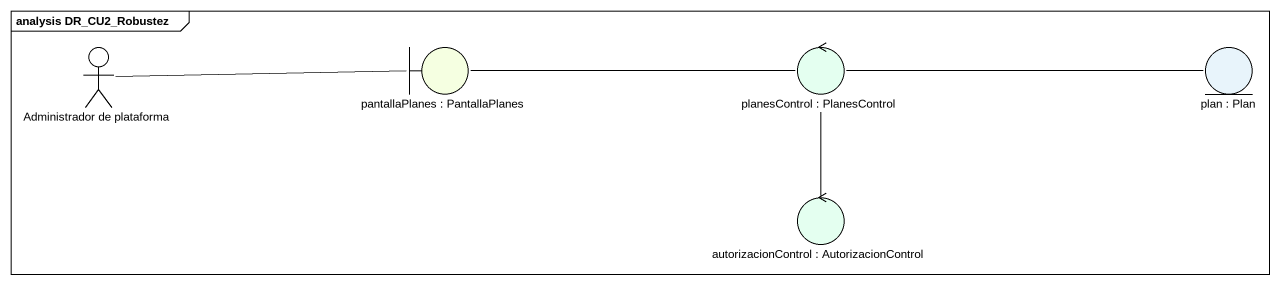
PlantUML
@startuml
mainframe analysis DR_CU2_Robustez
actor "Administrador de plataforma" as Administrador_de_plataforma
boundary "pantallaPlanes : PantallaPlanes" as pantallaPlanes #F5FFE1
control "planesControl : PlanesControl" as planesControl #E4FFF0
entity "plan : Plan" as plan #E8F4FB
control "autorizacionControl : AutorizacionControl" as autorizacionControl #E4FFF0
Administrador_de_plataforma -right- pantallaPlanes
pantallaPlanes -right- planesControl
planesControl -left- pantallaPlanes
planesControl -right- plan
planesControl -- autorizacionControl
@enduml
